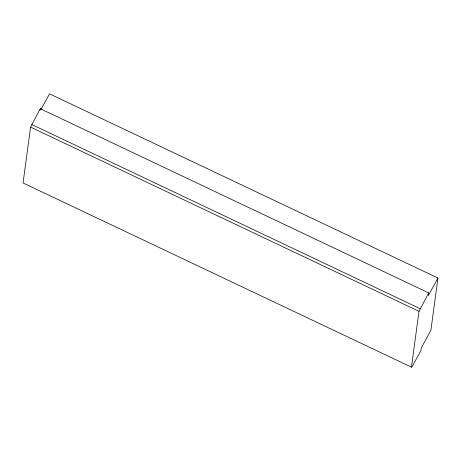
<?xml version="1.0" encoding="UTF-8"?>
<svg xmlns="http://www.w3.org/2000/svg" width="461" height="461" viewBox="0 0 461 461"><rect width="100%" height="100%" fill="white"/><g stroke="black" fill="none" stroke-linecap="round" stroke-linejoin="round"><path stroke-width="0.69" d="M437.95 278.035L428.35 295.564L428.713 292.902L40.309 108.71L30.587 127.127L23.05 182.965L411.454 367.163L412.295 366.293L420.933 350.516L421.291 347.859L430.891 330.33L437.95 278.035L49.546 93.837L40.977 109.493M40.13 110.041L40.309 108.71M411.454 367.163L418.997 311.319L428.713 292.902M31.671 124.487L420.075 308.68M30.587 127.127L418.997 311.319"/></g></svg>
